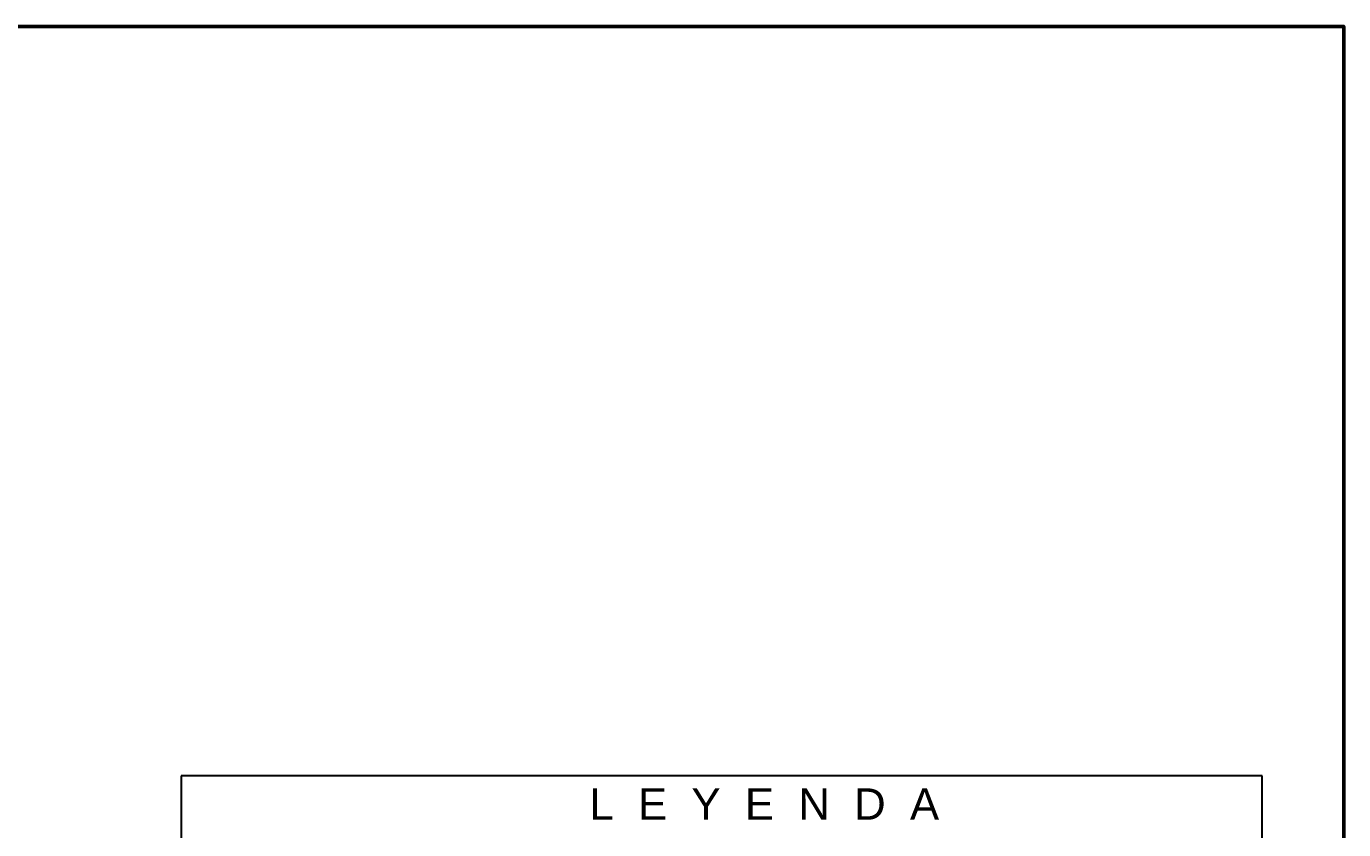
# Model space of a CAD drawing. Header units: millimetres. Extents: x 529.7 to 562.4, y 331.7 to 353.2.
# Drawn here: x 559.17 to 562.2, y 351.327 to 353.174 of the extents above; entities that cross this region are included whole.
import ezdxf

# ---------------------------------------------------------------- set-up
doc = ezdxf.new("R2010")
doc.units = ezdxf.units.MM
doc.layers.add('0_Pluma_Nº__1', color=253, linetype='Continuous', lineweight=9)
doc.layers.add('ALUMBRADO', color=1, linetype='Continuous')
doc.layers.add('IE-LEYENDA', color=142, linetype='Continuous')
doc.styles.add('style1', font='arial.ttf')

# ---------------------------------------------------------------- blocks, each defined once
blk = doc.blocks.new('LYYYDD')
at = {"layer": 'IE-LEYENDA', "linetype": 'Continuous'}
for p, q in [((56.7396, 52.3308), (50.523, 52.331)), ((50.523, 52.331), (50.5231, 42.1254)), ((56.7395, 46.8552), (56.7396, 52.3308))]:
    blk.add_line(p, q, dxfattribs=at)
at = {"layer": 'IE-LEYENDA', "style": 'style1'}
blk.add_text('L  E  Y  E  N  D  A', height=0.179914, rotation=359.99834, dxfattribs=at).set_placement((52.871, 52.0794))

msp = doc.modelspace()

# ---------------------------------------------------------------- linework, layer by layer
at = {"layer": '0_Pluma_Nº__1', "color": 30, "lineweight": 50, "true_color": 0xf8991e}
msp.add_lwpolyline([(549.2978, 353.1736), (562.2001, 353.1736), (562.2001, 344.8626), (549.2978, 344.8626)], close=True, dxfattribs=at)

# ---------------------------------------------------------------- next in the draw order: block references
at = {"layer": 'ALUMBRADO', "xscale": 0.4, "yscale": 0.4, "zscale": 0.4}
msp.add_blockref('LYYYDD', (539.3168, 330.5179), dxfattribs=at)

doc.saveas('drawing.dxf')
